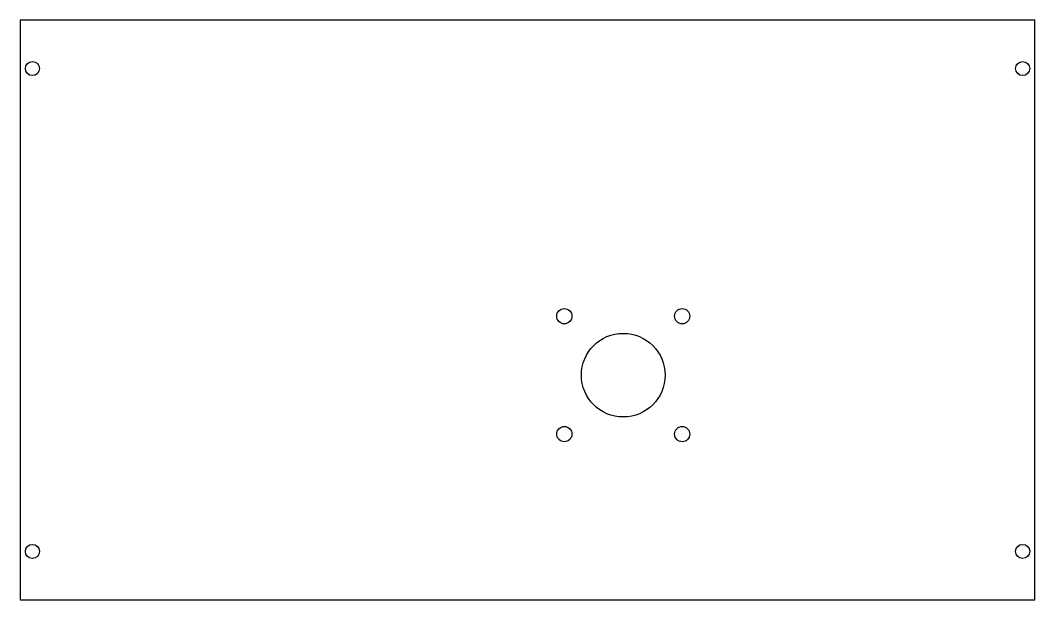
# Model space of a CAD drawing. Extents: x -6.3 to 4.2, y -2.3 to 3.7.
import ezdxf

# ---------------------------------------------------------------- set-up
doc = ezdxf.new("R2010")
doc.units = 0
doc.layers.get('0').update_dxf_attribs({"linetype": 'CONTINUOUS'})

msp = doc.modelspace()

# ---------------------------------------------------------------- linework, layer by layer
msp.add_lwpolyline([(4.219, 3.675), (-6.281, 3.675), (-6.281, -2.325), (4.219, -2.325)], close=True)
for centre, radius in [((-6.156, 3.175), 0.073), ((4.094, 3.175), 0.073), ((-0.65, 0.61), 0.0787), ((0.57, 0.61), 0.0787), ((-0.04, 0), 0.433), ((-0.65, -0.61), 0.0787), ((0.57, -0.61), 0.0787), ((-6.156, -1.825), 0.073), ((4.094, -1.825), 0.073)]:
    msp.add_circle(centre, radius)

doc.saveas('drawing.dxf')
